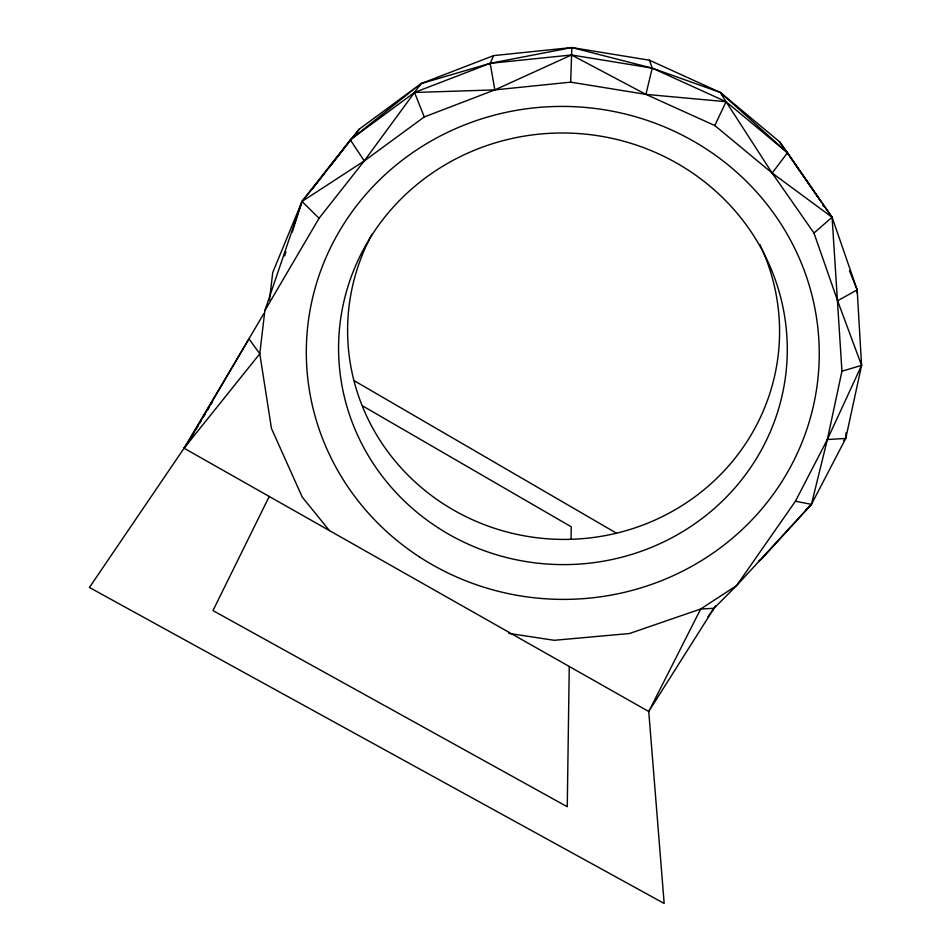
<?xml version="1.0" encoding="UTF-8"?>
<svg xmlns="http://www.w3.org/2000/svg" width="951" height="951" viewBox="0 0 951 951"><rect width="100%" height="100%" fill="white"/><g stroke="black" fill="none" stroke-linecap="round" stroke-linejoin="round"><path stroke-width="1.43" d="M569.257 666.485L567.26 806.745L212.976 610.578L269.228 496.47M571.075 538.587L571.242 526.806L363.223 406.243M269.454 300.421L272.747 272.438L302.014 201.446L350.301 139.809L414.529 92.461L494.841 89.893L570.671 82.155L571.872 47.55L649.45 60.21L720.442 92.509L779.511 141.723L787.464 152.802L832.089 217.232L857.172 289.889L861.582 365.374L845.76 438.435L811.441 504.351L761.418 559.164L758.981 560.757M843.668 440.515L845.76 438.435L846.105 432.515M856.863 292.801L857.172 289.889L849.469 270.75M324.481 173.474L302.014 201.446L264.842 310.632L259.789 353.772L271.475 428.485L302.252 497.1L329.367 530.551M707.972 616.783L713.975 608.331L736.561 585.626L811.441 504.351L827.358 439.528L841.944 371.211L832.089 217.232L822.52 203.787L823.614 206.522M508.761 633.402L554.267 640.296L629.431 633.532L700.697 608.997L736.561 585.626L795.416 501.248L827.358 439.528L861.582 365.374L837.605 300.754L813.973 233.031L832.089 217.232L772.164 173.07L714.807 125.556L645.919 94.375L652.231 68.139L649.45 60.21M284.587 255.938L285.918 251.742M292.183 232.187L302.014 201.446L364.269 160.945L424.277 116.937L494.841 89.893L571.515 54.98L652.231 68.139L720.442 92.509L787.464 152.802L821.676 202.575L779.511 141.723M813.973 233.031L772.164 173.07L787.464 152.802L726.077 101.698L652.231 68.139L571.872 47.55L493.7 55.598L490.181 63.337L494.841 89.893M714.807 125.556L726.077 101.698L720.442 92.509L722.819 96.17M264.842 310.632L319.06 218.278L364.269 160.945L420.972 83.629L493.7 55.598M263.76 313.652L189.083 440.812L194.396 431.98M184.054 448.206L248.984 338.818L259.789 353.772L184.054 448.206L648.748 711.514L664.167 903.45L89.418 587.48L191.484 437.294M195.906 429.46L198.177 425.679M199.698 423.159L201.208 420.627M203.49 416.847L205 414.327M207.282 410.547L209.553 406.755M211.063 404.234L212.584 401.714M713.975 608.331L648.748 711.514L700.697 608.997L713.975 608.331L715.568 605.894M419.213 86.018L420.972 83.629L490.181 63.337L571.872 47.55M312.629 188.607L320.701 178.158M322.496 175.828L359.157 129.229L420.972 83.629L350.301 139.809L364.269 160.945M329.046 167.649L344.559 147.857M346.378 145.527L348.209 143.197M350.943 139.714L359.157 129.229M806.032 509.451L811.441 504.351L795.416 501.248M837.605 300.754L857.172 289.889M841.944 371.211L861.582 365.374M827.358 439.528L845.76 438.435M570.671 82.155L645.919 94.375L726.077 101.698L772.164 173.07M645.919 94.375L571.515 54.98L490.181 63.337L414.529 92.461L424.277 116.937M354.782 381.054L616.082 532.952M302.014 201.446L319.06 218.278M759.837 244.49A216.008 208.376 2.1 0 1 558.237 539.336A216.008 208.376 2.1 0 1 372.043 234.231M438.637 528.126A224.365 215.794 2.1 0 0 786.834 363.139A224.365 215.794 2.1 0 0 463.327 155.156A224.365 215.794 2.1 0 0 438.637 528.126M419.617 557.013A256.485 246.475 2.1 0 0 818.645 370.521A256.485 246.475 2.1 0 0 450.085 131.167A256.485 246.475 2.1 0 0 419.617 557.013"/></g></svg>
